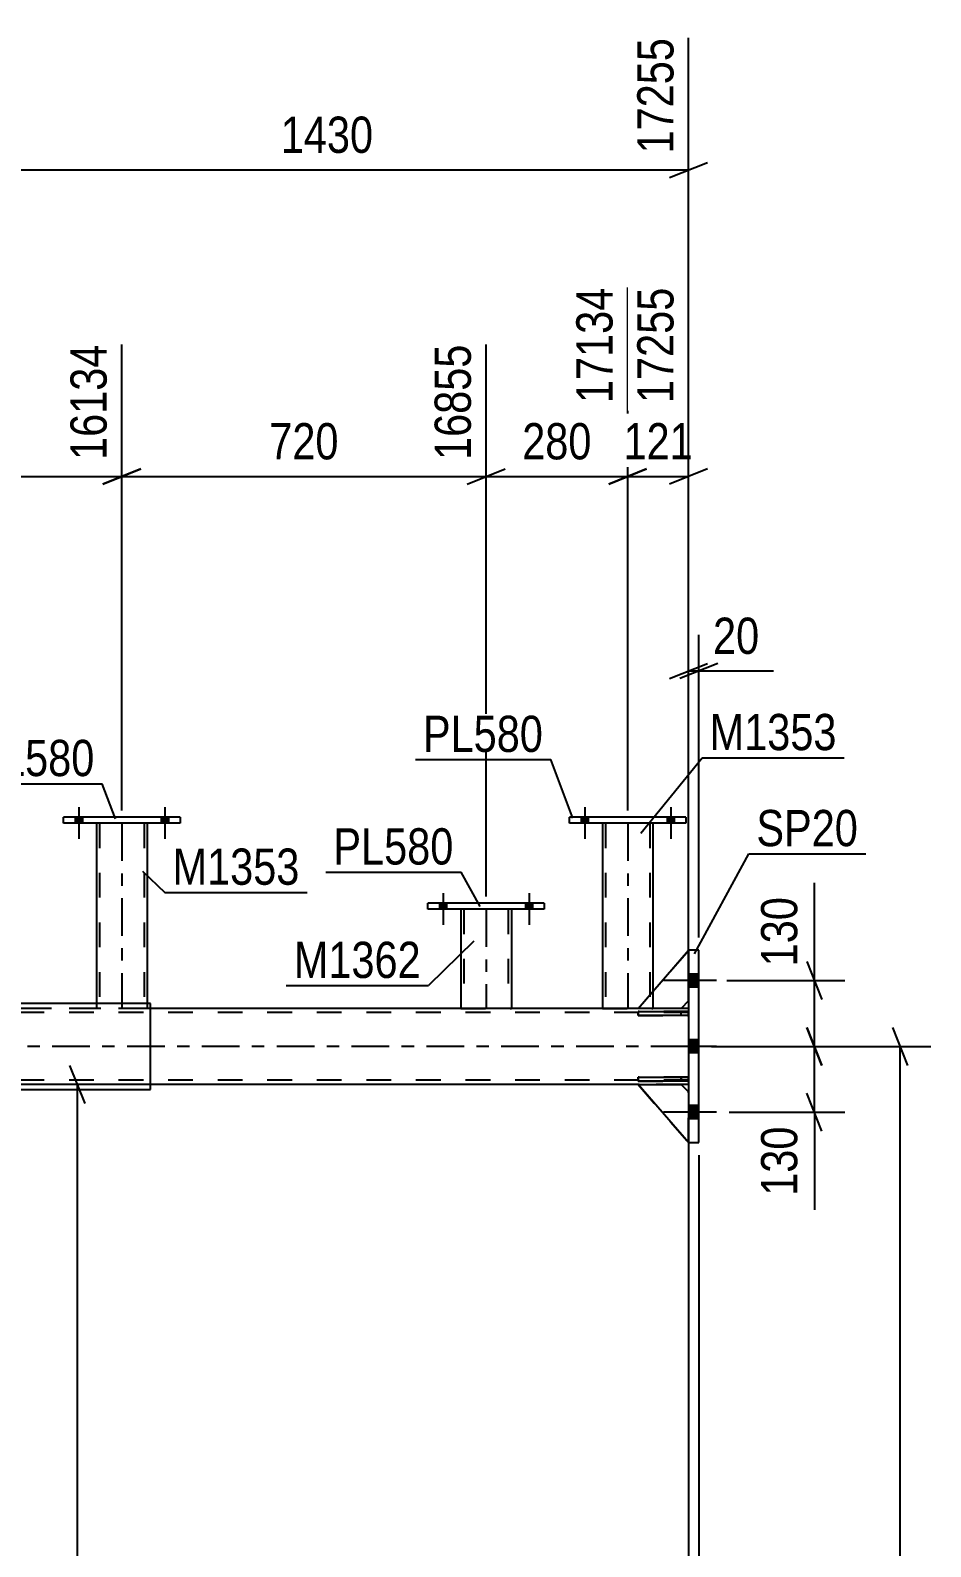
# Model space of a CAD drawing. Header units: millimetres. Extents: x -857 to 332, y -866 to -25.
# Drawn here: x -145.4 to -74.2, y -319.9 to -200 of the extents above; entities that cross this region are included whole.
import ezdxf

# ---------------------------------------------------------------- set-up
doc = ezdxf.new("R2010")
doc.units = ezdxf.units.MM
doc.linetypes.add('DXK_LINE_DOT2', pattern=[3.9198, 1.9599, -1.9599])
doc.linetypes.add('DXK_LINE_DOT3', pattern=[5.9187, 2.979, -0.9799, 0.9799, -0.9799])
doc.styles.add('Arial Narrow', font='ARIALN.TTF', dxfattribs={"height": 0.2})

# ---------------------------------------------------------------- blocks, each defined once
blk = doc.blocks.new('Bolt-570388934-1539 - 1255')
at = {"linetype": 'Continuous'}
for points in [[(-141.3, -262.19), (-141.86, -262.19), (-141.86, -262.67), (-141.3, -262.67)], [(-141.3, -262.19), (-141.86, -262.19), (-141.86, -262.67), (-141.3, -262.67)], [(-134.5, -262.19), (-135.06, -262.19), (-135.06, -262.67), (-134.5, -262.67)], [(-134.5, -262.19), (-135.06, -262.19), (-135.06, -262.67), (-134.5, -262.67)]]:
    blk.add_hatch(color=1, dxfattribs=at).paths.add_polyline_path(points)
at = {"color": 1, "linetype": 'Continuous'}
for p, q in [((-141.86, -262.19), (-141.86, -262.67)), ((-141.86, -262.19), (-141.86, -262.67)), ((-141.58, -261.39), (-141.58, -263.91)), ((-141.58, -261.39), (-141.58, -263.91)), ((-141.3, -262.19), (-141.3, -262.67)), ((-141.3, -262.19), (-141.3, -262.67)), ((-135.06, -262.19), (-135.06, -262.67)), ((-135.06, -262.19), (-135.06, -262.67)), ((-134.78, -261.39), (-134.78, -263.91)), ((-134.78, -261.39), (-134.78, -263.91)), ((-134.5, -262.19), (-134.5, -262.67)), ((-134.5, -262.19), (-134.5, -262.67))]:
    blk.add_line(p, q, dxfattribs=at)
blk = doc.blocks.new('Part-570388934-1694 - 1255')
at = {"color": 7, "linetype": 'DXK_LINE_DOT2'}
for p, q in [((-93.36, -277.55), (-97.36, -277.55)), ((-97.36, -277.55), (-97.36, -277.87)), ((-97.36, -277.87), (-93.36, -277.87)), ((-93.96, -277.87), (-93.96, -277.55)), ((-93.36, -277.87), (-93.36, -277.55))]:
    blk.add_line(p, q, dxfattribs=at)
blk = doc.blocks.new('Part-570388934-1299 - 1255')
at = {"color": 2, "linetype": 'Continuous'}
for p, q in [((-92.56, -272.71), (-93.36, -272.71)), ((-93.36, -272.71), (-93.36, -287.91)), ((-92.56, -287.91), (-92.56, -272.71)), ((-93.36, -287.91), (-92.56, -287.91))]:
    blk.add_line(p, q, dxfattribs=at)
blk = doc.blocks.new('Part-570388934-1565 - 1255')
at = {"color": 2, "linetype": 'Continuous'}
for p, q in [((-97.36, -283.31), (-93.96, -283.31)), ((-93.36, -287.91), (-97.36, -283.31)), ((-93.96, -283.31), (-93.36, -283.91))]:
    blk.add_line(p, q, dxfattribs=at)
at = {"color": 7, "linetype": 'DXK_LINE_DOT2'}
blk.add_line((-93.36, -283.91), (-93.36, -287.91), dxfattribs=at)
blk = doc.blocks.new('Bolt-570388934-1487 - 1255')
at = {"linetype": 'Continuous'}
for points in [[(-112.5, -268.99), (-113.06, -268.99), (-113.06, -269.47), (-112.5, -269.47)], [(-112.5, -268.99), (-113.06, -268.99), (-113.06, -269.47), (-112.5, -269.47)], [(-105.7, -268.99), (-106.26, -268.99), (-106.26, -269.47), (-105.7, -269.47)], [(-105.7, -268.99), (-106.26, -268.99), (-106.26, -269.47), (-105.7, -269.47)]]:
    blk.add_hatch(color=1, dxfattribs=at).paths.add_polyline_path(points)
at = {"color": 1, "linetype": 'Continuous'}
for p, q in [((-112.78, -268.19), (-112.78, -270.71)), ((-112.78, -268.19), (-112.78, -270.71)), ((-105.98, -268.19), (-105.98, -270.71)), ((-105.98, -268.19), (-105.98, -270.71)), ((-113.06, -268.99), (-113.06, -269.47)), ((-113.06, -268.99), (-113.06, -269.47)), ((-112.5, -268.99), (-112.5, -269.47)), ((-112.5, -268.99), (-112.5, -269.47)), ((-106.26, -268.99), (-106.26, -269.47)), ((-106.26, -268.99), (-106.26, -269.47)), ((-105.7, -268.99), (-105.7, -269.47)), ((-105.7, -268.99), (-105.7, -269.47))]:
    blk.add_line(p, q, dxfattribs=at)
blk = doc.blocks.new('Part-570388934-1611 - 1255')
at = {"color": 7, "linetype": 'DXK_LINE_DOT2'}
for p, q in [((-93.36, -282.75), (-97.36, -282.75)), ((-97.36, -282.75), (-97.36, -283.07)), ((-93.96, -282.75), (-93.96, -283.07)), ((-93.36, -283.07), (-93.36, -282.75)), ((-97.36, -283.07), (-93.36, -283.07))]:
    blk.add_line(p, q, dxfattribs=at)
blk = doc.blocks.new('Bolt-570388934-1537 - 1255')
at = {"linetype": 'Continuous'}
for points in [[(-101.3, -262.19), (-101.86, -262.19), (-101.86, -262.67), (-101.3, -262.67)], [(-101.3, -262.19), (-101.86, -262.19), (-101.86, -262.67), (-101.3, -262.67)], [(-94.5, -262.19), (-95.06, -262.19), (-95.06, -262.67), (-94.5, -262.67)], [(-94.5, -262.19), (-95.06, -262.19), (-95.06, -262.67), (-94.5, -262.67)]]:
    blk.add_hatch(color=1, dxfattribs=at).paths.add_polyline_path(points)
at = {"color": 1, "linetype": 'Continuous'}
for p, q in [((-101.86, -262.19), (-101.86, -262.67)), ((-101.86, -262.19), (-101.86, -262.67)), ((-101.58, -261.39), (-101.58, -263.91)), ((-101.58, -261.39), (-101.58, -263.91)), ((-101.3, -262.19), (-101.3, -262.67)), ((-101.3, -262.19), (-101.3, -262.67)), ((-95.06, -262.19), (-95.06, -262.67)), ((-95.06, -262.19), (-95.06, -262.67)), ((-94.78, -261.39), (-94.78, -263.91)), ((-94.78, -261.39), (-94.78, -263.91)), ((-94.5, -262.19), (-94.5, -262.67)), ((-94.5, -262.19), (-94.5, -262.67))]:
    blk.add_line(p, q, dxfattribs=at)
blk = doc.blocks.new('Bolt-570388934-1541 - 1255')
at = {"linetype": 'Continuous'}
for points in [[(-92.56, -275.63), (-92.56, -274.59), (-93.36, -274.59), (-93.36, -275.63)], [(-92.56, -275.63), (-92.56, -274.59), (-93.36, -274.59), (-93.36, -275.63)], [(-92.56, -275.63), (-92.56, -274.59), (-93.36, -274.59), (-93.36, -275.63)], [(-92.56, -280.83), (-92.56, -279.79), (-93.36, -279.79), (-93.36, -280.83)], [(-92.56, -280.83), (-92.56, -279.79), (-93.36, -279.79), (-93.36, -280.83)], [(-92.56, -286.03), (-92.56, -284.99), (-93.36, -284.99), (-93.36, -286.03)], [(-92.56, -286.03), (-92.56, -284.99), (-93.36, -284.99), (-93.36, -286.03)], [(-92.56, -286.03), (-92.56, -284.99), (-93.36, -284.99), (-93.36, -286.03)]]:
    blk.add_hatch(color=1, dxfattribs=at).paths.add_polyline_path(points)
at = {"color": 1, "linetype": 'Continuous'}
for p, q in [((-91.16, -275.11), (-95.36, -275.11)), ((-91.16, -275.11), (-95.36, -275.11)), ((-91.16, -275.11), (-95.36, -275.11)), ((-92.56, -274.59), (-93.36, -274.59)), ((-92.56, -274.59), (-93.36, -274.59)), ((-92.56, -274.59), (-93.36, -274.59)), ((-92.56, -275.63), (-93.36, -275.63)), ((-92.56, -275.63), (-93.36, -275.63)), ((-92.56, -275.63), (-93.36, -275.63)), ((-91.16, -280.31), (-95.36, -280.31)), ((-91.16, -280.31), (-95.36, -280.31)), ((-92.56, -279.79), (-93.36, -279.79)), ((-92.56, -279.79), (-93.36, -279.79)), ((-92.56, -280.83), (-93.36, -280.83)), ((-92.56, -280.83), (-93.36, -280.83)), ((-92.56, -284.99), (-93.36, -284.99)), ((-92.56, -284.99), (-93.36, -284.99)), ((-92.56, -284.99), (-93.36, -284.99)), ((-91.16, -285.51), (-95.36, -285.51)), ((-91.16, -285.51), (-95.36, -285.51)), ((-91.16, -285.51), (-95.36, -285.51)), ((-92.56, -286.03), (-93.36, -286.03)), ((-92.56, -286.03), (-93.36, -286.03)), ((-92.56, -286.03), (-93.36, -286.03))]:
    blk.add_line(p, q, dxfattribs=at)
blk = doc.blocks.new('Part-570388934-1546 - 1255')
at = {"color": 2, "linetype": 'Continuous'}
for p, q in [((-97.36, -277.87), (-97.36, -277.55)), ((-97.36, -277.55), (-93.36, -277.55)), ((-93.36, -277.87), (-97.36, -277.87)), ((-93.36, -277.55), (-93.36, -277.87))]:
    blk.add_line(p, q, dxfattribs=at)
at = {"color": 7, "linetype": 'DXK_LINE_DOT2'}
blk.add_line((-93.96, -277.87), (-93.96, -277.55), dxfattribs=at)
blk = doc.blocks.new('Part-570388934-1566 - 1255')
at = {"color": 7, "linetype": 'DXK_LINE_DOT2'}
for p, q in [((-93.96, -283.31), (-97.36, -283.31)), ((-97.36, -283.31), (-93.36, -287.91)), ((-93.36, -283.91), (-93.96, -283.31)), ((-93.36, -287.91), (-93.36, -283.91))]:
    blk.add_line(p, q, dxfattribs=at)
blk = doc.blocks.new('Part-570388934-1567 - 1255')
at = {"color": 2, "linetype": 'Continuous'}
for p, q in [((-97.36, -277.31), (-93.36, -272.71)), ((-93.36, -276.71), (-93.96, -277.31)), ((-93.96, -277.31), (-97.36, -277.31))]:
    blk.add_line(p, q, dxfattribs=at)
at = {"color": 7, "linetype": 'DXK_LINE_DOT2'}
blk.add_line((-93.36, -276.71), (-93.36, -272.71), dxfattribs=at)
blk = doc.blocks.new('Part-570388934-1568 - 1255')
at = {"color": 7, "linetype": 'DXK_LINE_DOT2'}
for p, q in [((-97.36, -277.31), (-93.36, -272.71)), ((-93.36, -272.71), (-93.36, -276.71)), ((-93.36, -276.71), (-93.96, -277.31)), ((-93.96, -277.31), (-97.36, -277.31))]:
    blk.add_line(p, q, dxfattribs=at)
blk = doc.blocks.new('Part-570388934-1569 - 1255')
at = {"color": 2, "linetype": 'Continuous'}
for p, q in [((-97.36, -283.07), (-97.36, -282.75)), ((-97.36, -282.75), (-93.36, -282.75)), ((-93.36, -282.75), (-93.36, -283.07)), ((-93.36, -283.07), (-97.36, -283.07))]:
    blk.add_line(p, q, dxfattribs=at)
at = {"color": 7, "linetype": 'DXK_LINE_DOT2'}
blk.add_line((-93.96, -283.07), (-93.96, -282.75), dxfattribs=at)
blk = doc.blocks.new('Part-570388934-1585 - 1255')
at = {"color": 2, "linetype": 'Continuous'}
for p, q in [((-111.38, -269.47), (-111.38, -277.31)), ((-107.38, -269.47), (-107.38, -277.31))]:
    blk.add_line(p, q, dxfattribs=at)
at = {"color": 7, "linetype": 'DXK_LINE_DOT2'}
for p, q in [((-107.38, -269.47), (-111.38, -269.47)), ((-111.34, -269.47), (-111.38, -269.47)), ((-111.14, -269.47), (-111.14, -277.31)), ((-107.62, -269.47), (-107.62, -277.31)), ((-111.38, -277.31), (-111.38, -277.31)), ((-111.38, -277.31), (-107.38, -277.31)), ((-107.38, -277.31), (-107.38, -277.31)), ((-107.38, -277.31), (-107.38, -277.31))]:
    blk.add_line(p, q, dxfattribs=at)
at = {"color": 7, "linetype": 'DXK_LINE_DOT3'}
blk.add_line((-109.38, -269.47), (-109.38, -277.31), dxfattribs=at)
blk = doc.blocks.new('Part-570388934-1610 - 1255')
at = {"color": 2, "linetype": 'Continuous'}
for p, q in [((-104.78, -268.99), (-113.98, -268.99)), ((-113.98, -269.47), (-113.98, -268.99)), ((-104.78, -269.47), (-113.98, -269.47)), ((-104.78, -268.99), (-104.78, -269.47))]:
    blk.add_line(p, q, dxfattribs=at)
blk = doc.blocks.new('Part-570388934-1709 - 1255')
at = {"color": 7, "linetype": 'DXK_LINE_DOT2'}
for p, q in [((-93.36, -277.63), (-783.56, -277.63)), ((-93.36, -277.31), (-754.71, -277.31)), ((-135.91, -277.31), (-176.93, -277.31)), ((-93.96, -277.31), (-97.36, -277.31)), ((-93.36, -277.31), (-93.36, -283.31)), ((-93.36, -282.99), (-783.56, -282.99)), ((-93.36, -283.31), (-687.73, -283.31)), ((-135.91, -283.31), (-176.92, -283.31)), ((-93.96, -283.31), (-97.36, -283.31))]:
    blk.add_line(p, q, dxfattribs=at)
at = {"color": 2, "linetype": 'Continuous'}
for p, q in [((-97.36, -277.31), (-135.91, -277.31)), ((-93.36, -277.31), (-93.96, -277.31)), ((-97.36, -283.31), (-135.91, -283.31)), ((-93.36, -283.31), (-93.96, -283.31))]:
    blk.add_line(p, q, dxfattribs=at)
at = {"color": 7, "linetype": 'DXK_LINE_DOT3'}
blk.add_line((-93.36, -280.31), (-783.56, -280.31), dxfattribs=at)
blk = doc.blocks.new('Part-570388934-1895 - 1255')
at = {"color": 2, "linetype": 'Continuous'}
for p, q in [((-93.58, -262.19), (-102.78, -262.19)), ((-102.78, -262.67), (-102.78, -262.19)), ((-93.58, -262.19), (-93.58, -262.67)), ((-93.58, -262.67), (-102.78, -262.67))]:
    blk.add_line(p, q, dxfattribs=at)
blk = doc.blocks.new('Part-570388934-1901 - 1255')
at = {"color": 2, "linetype": 'Continuous'}
for p, q in [((-100.18, -262.67), (-100.18, -277.31)), ((-96.18, -262.67), (-96.18, -275.96))]:
    blk.add_line(p, q, dxfattribs=at)
at = {"color": 7, "linetype": 'DXK_LINE_DOT2'}
for p, q in [((-96.18, -262.67), (-100.18, -262.67)), ((-100.15, -262.67), (-100.18, -262.67)), ((-99.94, -262.67), (-99.94, -277.31)), ((-96.42, -262.67), (-96.42, -277.31)), ((-96.18, -275.96), (-96.18, -277.31)), ((-100.18, -277.31), (-100.18, -277.31)), ((-100.18, -277.31), (-96.18, -277.31)), ((-96.18, -277.31), (-96.18, -277.31))]:
    blk.add_line(p, q, dxfattribs=at)
at = {"color": 7, "linetype": 'DXK_LINE_DOT3'}
blk.add_line((-98.18, -262.67), (-98.18, -277.31), dxfattribs=at)
blk = doc.blocks.new('Part-570388934-1980 - 1255')
at = {"color": 2, "linetype": 'Continuous'}
for p, q in [((-133.58, -262.19), (-142.78, -262.19)), ((-142.78, -262.67), (-142.78, -262.19)), ((-133.58, -262.19), (-133.58, -262.67)), ((-133.58, -262.67), (-142.78, -262.67))]:
    blk.add_line(p, q, dxfattribs=at)
blk = doc.blocks.new('Part-570388934-1985 - 1255')
at = {"color": 2, "linetype": 'Continuous'}
for p, q in [((-140.18, -262.67), (-140.18, -276.91)), ((-136.18, -262.67), (-136.18, -276.91))]:
    blk.add_line(p, q, dxfattribs=at)
at = {"color": 7, "linetype": 'DXK_LINE_DOT2'}
for p, q in [((-136.18, -262.67), (-140.18, -262.67)), ((-140.18, -262.67), (-140.15, -262.67)), ((-139.94, -262.67), (-139.94, -277.31)), ((-136.42, -262.67), (-136.42, -277.31)), ((-140.18, -276.91), (-140.18, -277.31)), ((-136.18, -277.31), (-140.18, -277.31)), ((-136.18, -276.91), (-136.18, -277.31))]:
    blk.add_line(p, q, dxfattribs=at)
at = {"color": 7, "linetype": 'DXK_LINE_DOT3'}
blk.add_line((-138.18, -262.67), (-138.18, -277.31), dxfattribs=at)
blk = doc.blocks.new('Part-570388934-2108 - 1255')
at = {"color": 2, "linetype": 'Continuous'}
for p, q in [((-158.77, -276.91), (-158.77, -277.31)), ((-135.91, -276.91), (-158.77, -276.91)), ((-135.91, -283.71), (-135.91, -276.91)), ((-158.77, -283.31), (-158.77, -283.71)), ((-158.77, -283.71), (-135.91, -283.71))]:
    blk.add_line(p, q, dxfattribs=at)
at = {"color": 7, "linetype": 'DXK_LINE_DOT2'}
blk.add_line((-158.77, -277.31), (-158.77, -283.31), dxfattribs=at)
blk = doc.blocks.new('StraightDimension-570388934-2794 - 1255')
at = {"color": 7, "linetype": 'Continuous'}
for p, q in [((-138.18, -261.67), (-138.18, -224.81)), ((-109.38, -268.47), (-109.38, -224.81)), ((-136.68, -234.65), (-139.68, -235.85)), ((-110.88, -235.85), (-107.88, -234.65)), ((-138.18, -235.25), (-109.38, -235.25))]:
    blk.add_line(p, q, dxfattribs=at)
at = {"color": 0}
blk.add_wipeout([(-120.44, -234.5), (-120.44, -230.3), (-127.12, -230.3), (-127.12, -234.5)], dxfattribs=at)
at = {"color": 3, "style": 'Arial Narrow'}
blk.add_text('720', height=2.863, dxfattribs=at).set_placement((-126.52, -233.9))
at = {"color": 0, "linetype": 'Continuous'}
blk.add_wipeout([(-109.98, -224.21), (-114.18, -224.21), (-114.18, -234.55), (-109.98, -234.55)], dxfattribs=at)
at = {"color": 3, "linetype": 'Continuous', "style": 'Arial Narrow'}
blk.add_text('16855', height=2.863, rotation=90.0002, dxfattribs=at).set_placement((-110.58, -233.95))
blk = doc.blocks.new('StraightDimension-570388934-2509 - 1255')
at = {"color": 7, "linetype": 'Continuous'}
for p, q in [((-84.02, -278.81), (-82.82, -281.81)), ((-91.56, -280.31), (-81.02, -280.31)), ((-83.42, -285.51), (-83.42, -280.31)), ((-82.82, -287.01), (-84.02, -284.01)), ((-90.16, -285.51), (-81.02, -285.51)), ((-83.42, -285.51), (-83.42, -293.24)), ((-83.42, -285.51), (-83.42, -293.24))]:
    blk.add_line(p, q, dxfattribs=at)
at = {"color": 0}
blk.add_wipeout([(-84.17, -286.03), (-88.37, -286.03), (-88.37, -292.72), (-84.17, -292.72)], dxfattribs=at)
at = {"color": 3, "style": 'Arial Narrow'}
blk.add_text('130', height=2.863, rotation=90.0002, dxfattribs=at).set_placement((-84.77, -292.12))
blk = doc.blocks.new('StraightDimension-570388934-3785 - 1255')
at = {"color": 7, "linetype": 'Continuous'}
blk.add_line((-92.56, -288.91), (-92.56, -444.23), dxfattribs=at)
blk = doc.blocks.new('StraightDimension-570388934-2547 - 1255')
at = {"color": 7, "linetype": 'Continuous'}
for p, q in [((-141.08, -284.81), (-142.28, -281.81)), ((-108.59, -283.31), (-144.53, -283.31)), ((-141.68, -402.31), (-141.68, -283.31))]:
    blk.add_line(p, q, dxfattribs=at)
blk = doc.blocks.new('StraightDimension-570388934-2814 - 1255')
at = {"color": 7, "linetype": 'Continuous'}
for p, q in [((-76.02, -281.81), (-77.22, -278.81)), ((-91.56, -280.31), (-74.22, -280.31)), ((-76.62, -405.31), (-76.62, -280.31))]:
    blk.add_line(p, q, dxfattribs=at)
blk = doc.blocks.new('StraightDimension-570388934-2501 - 1255')
at = {"color": 7, "linetype": 'Continuous'}
for p, q in [((-83.42, -275.11), (-83.42, -267.37)), ((-83.42, -275.11), (-83.42, -267.37)), ((-84.02, -273.61), (-82.82, -276.61)), ((-90.35, -275.11), (-81.02, -275.11)), ((-83.42, -280.31), (-83.42, -275.11)), ((-82.82, -281.81), (-84.02, -278.81)), ((-91.56, -280.31), (-81.02, -280.31))]:
    blk.add_line(p, q, dxfattribs=at)
at = {"color": 0}
blk.add_wipeout([(-84.17, -267.9), (-88.37, -267.9), (-88.37, -274.58), (-84.17, -274.58)], dxfattribs=at)
at = {"color": 3, "style": 'Arial Narrow'}
blk.add_text('130', height=2.863, rotation=90.0002, dxfattribs=at).set_placement((-84.77, -273.98))
blk = doc.blocks.new('StraightDimension-570388934-2602 - 1255')
at = {"color": 7, "linetype": 'Continuous'}
for p, q in [((-93.36, -284.31), (-93.36, -336.74)), ((-130.85, -401.31), (-130.85, -331.49)), ((-129.35, -333.74), (-132.35, -334.94)), ((-130.85, -334.34), (-93.36, -334.34)), ((-94.86, -334.94), (-91.86, -333.74))]:
    blk.add_line(p, q, dxfattribs=at)
at = {"color": 0}
blk.add_wipeout([(-108.76, -333.59), (-108.76, -329.39), (-115.45, -329.39), (-115.45, -333.59)], dxfattribs=at)
at = {"color": 3, "style": 'Arial Narrow'}
blk.add_text('937', height=2.863, dxfattribs=at).set_placement((-114.85, -332.99))
blk = doc.blocks.new('StraightDimension-570388934-2788 - 1255')
at = {"color": 7, "linetype": 'Continuous'}
for p, q in [((-160.46, -268.47), (-160.46, -224.81)), ((-138.18, -261.67), (-138.18, -224.81)), ((-158.96, -234.65), (-161.96, -235.85)), ((-139.68, -235.85), (-136.68, -234.65)), ((-160.46, -235.25), (-138.18, -235.25))]:
    blk.add_line(p, q, dxfattribs=at)
at = {"color": 0}
blk.add_wipeout([(-145.98, -234.5), (-145.98, -230.3), (-152.66, -230.3), (-152.66, -234.5)], dxfattribs=at)
at = {"color": 3, "style": 'Arial Narrow'}
blk.add_text('557', height=2.863, dxfattribs=at).set_placement((-152.06, -233.9))
at = {"color": 0, "linetype": 'Continuous'}
blk.add_wipeout([(-138.78, -224.21), (-142.98, -224.21), (-142.98, -234.55), (-138.78, -234.55)], dxfattribs=at)
at = {"color": 3, "linetype": 'Continuous', "style": 'Arial Narrow'}
blk.add_text('16134', height=2.863, rotation=90.0002, dxfattribs=at).set_placement((-139.38, -233.95))
blk = doc.blocks.new('StraightDimension-570388934-2800 - 1255')
at = {"color": 7, "linetype": 'Continuous'}
for p, q in [((-98.18, -261.67), (-98.18, -220.31)), ((-109.38, -268.47), (-109.38, -224.81)), ((-110.88, -235.85), (-107.88, -234.65)), ((-96.68, -234.65), (-99.68, -235.85)), ((-109.38, -235.25), (-98.18, -235.25))]:
    blk.add_line(p, q, dxfattribs=at)
at = {"color": 0}
blk.add_wipeout([(-100.44, -234.5), (-100.44, -230.3), (-107.12, -230.3), (-107.12, -234.5)], dxfattribs=at)
at = {"color": 3, "style": 'Arial Narrow'}
blk.add_text('280', height=2.863, dxfattribs=at).set_placement((-106.52, -233.9))
at = {"color": 0, "linetype": 'Continuous'}
blk.add_wipeout([(-98.78, -219.71), (-102.98, -219.71), (-102.98, -230.05), (-98.78, -230.05)], dxfattribs=at)
at = {"color": 3, "linetype": 'Continuous', "style": 'Arial Narrow'}
blk.add_text('17134', height=2.863, rotation=90.0002, dxfattribs=at).set_placement((-99.38, -229.45))
blk = doc.blocks.new('StraightDimension-570388934-2806 - 1255')
at = {"color": 7, "linetype": 'Continuous'}
for p, q in [((-98.18, -261.67), (-98.18, -220.31)), ((-93.36, -276.31), (-93.36, -220.31)), ((-99.68, -235.85), (-96.68, -234.65)), ((-91.86, -234.65), (-94.86, -235.85)), ((-98.18, -235.25), (-93.36, -235.25))]:
    blk.add_line(p, q, dxfattribs=at)
at = {"color": 0}
blk.add_wipeout([(-92.43, -234.5), (-92.43, -230.3), (-99.11, -230.3), (-99.11, -234.5)], dxfattribs=at)
at = {"color": 3, "style": 'Arial Narrow'}
blk.add_text('121', height=2.863, dxfattribs=at).set_placement((-98.51, -233.9))
at = {"color": 0, "linetype": 'Continuous'}
blk.add_wipeout([(-93.96, -219.71), (-98.16, -219.71), (-98.16, -230.05), (-93.96, -230.05)], dxfattribs=at)
at = {"color": 3, "linetype": 'Continuous', "style": 'Arial Narrow'}
blk.add_text('17255', height=2.863, rotation=90.0002, dxfattribs=at).set_placement((-94.56, -229.45))
blk = doc.blocks.new('StraightDimension-570388934-3169 - 1255')
at = {"color": 7, "linetype": 'Continuous'}
for p, q in [((-150.56, -282.31), (-150.56, -200.58)), ((-93.36, -276.31), (-93.36, -200.58)), ((-149.06, -210.42), (-152.06, -211.62)), ((-94.86, -211.62), (-91.86, -210.42)), ((-150.56, -211.02), (-93.36, -211.02))]:
    blk.add_line(p, q, dxfattribs=at)
at = {"color": 0}
blk.add_wipeout([(-117.7, -210.27), (-117.7, -206.07), (-126.21, -206.07), (-126.21, -210.27)], dxfattribs=at)
at = {"color": 3, "style": 'Arial Narrow'}
blk.add_text('1430', height=2.863, dxfattribs=at).set_placement((-125.61, -209.67))
at = {"color": 0, "linetype": 'Continuous'}
blk.add_wipeout([(-93.96, -199.98), (-98.16, -199.98), (-98.16, -210.32), (-93.96, -210.32)], dxfattribs=at)
at = {"color": 3, "linetype": 'Continuous', "style": 'Arial Narrow'}
blk.add_text('17255', height=2.863, rotation=90.0002, dxfattribs=at).set_placement((-94.56, -209.72))
blk = doc.blocks.new('StraightDimension-570388934-3443 - 1255')
at = {"color": 7, "linetype": 'Continuous'}
for p, q in [((-93.36, -271.71), (-93.36, -247.78)), ((-92.56, -271.71), (-92.56, -247.78)), ((-94.86, -251.23), (-91.86, -250.03)), ((-91.06, -250.03), (-94.06, -251.23)), ((-93.36, -250.63), (-92.56, -250.63)), ((-92.56, -250.63), (-86.65, -250.63)), ((-92.56, -250.63), (-86.65, -250.63))]:
    blk.add_line(p, q, dxfattribs=at)
at = {"color": 0}
blk.add_wipeout([(-87.18, -249.88), (-87.18, -245.68), (-92.03, -245.68), (-92.03, -249.88)], dxfattribs=at)
at = {"color": 3, "style": 'Arial Narrow'}
blk.add_text('20', height=2.863, dxfattribs=at).set_placement((-91.43, -249.28))
blk = doc.blocks.new('Mark-570388934-1295 - 1255')
at = {"color": 30, "linetype": 'Continuous'}
for p, q in [((-92.9, -272.98), (-88.6, -265.08)), ((-88.6, -265.08), (-79.36, -265.08))]:
    blk.add_line(p, q, dxfattribs=at)
at = {"color": 0}
blk.add_wipeout([(-79.96, -264.48), (-79.96, -261.48), (-88, -261.48), (-88, -264.48)], dxfattribs=at)
blk.add_wipeout([(-79.96, -264.48), (-79.96, -261.48), (-88, -261.48), (-88, -264.48)], dxfattribs=at)
at = {"color": 3, "style": 'Arial Narrow'}
blk.add_text('SP20', height=2.863, dxfattribs=at).set_placement((-88, -264.48))
blk = doc.blocks.new('Mark-570388934-1581 - 1255')
at = {"color": 30, "linetype": 'Continuous'}
for p in [(-110.34, -271.99), (-125.18, -275.5)]:
    blk.add_line(p, (-113.93, -275.5), dxfattribs=at)
at = {"color": 0}
blk.add_wipeout([(-114.53, -274.9), (-114.53, -271.9), (-124.58, -271.9), (-124.58, -274.9)], dxfattribs=at)
blk.add_wipeout([(-114.53, -274.9), (-114.53, -271.9), (-124.58, -271.9), (-124.58, -274.9)], dxfattribs=at)
at = {"color": 3, "style": 'Arial Narrow'}
blk.add_text('M1362', height=2.863, dxfattribs=at).set_placement((-124.58, -274.9))
blk = doc.blocks.new('Mark-570388934-1606 - 1255')
at = {"color": 30, "linetype": 'Continuous'}
for p in [(-122.05, -266.53), (-109.85, -269.26)]:
    blk.add_line(p, (-111.34, -266.53), dxfattribs=at)
at = {"color": 0}
blk.add_wipeout([(-111.94, -265.93), (-111.94, -262.93), (-121.45, -262.93), (-121.45, -265.93)], dxfattribs=at)
blk.add_wipeout([(-111.94, -265.93), (-111.94, -262.93), (-121.45, -262.93), (-121.45, -265.93)], dxfattribs=at)
at = {"color": 3, "style": 'Arial Narrow'}
blk.add_text('PL580', height=2.863, dxfattribs=at).set_placement((-121.45, -265.93))
blk = doc.blocks.new('Mark-570388934-1891 - 1255')
at = {"color": 30, "linetype": 'Continuous'}
for p in [(-114.97, -257.63), (-102.52, -262.27)]:
    blk.add_line(p, (-104.26, -257.63), dxfattribs=at)
at = {"color": 0}
blk.add_wipeout([(-104.86, -257.03), (-104.86, -254.03), (-114.37, -254.03), (-114.37, -257.03)], dxfattribs=at)
blk.add_wipeout([(-104.86, -257.03), (-104.86, -254.03), (-114.37, -254.03), (-114.37, -257.03)], dxfattribs=at)
at = {"color": 3, "style": 'Arial Narrow'}
blk.add_text('PL580', height=2.863, dxfattribs=at).set_placement((-114.37, -257.03))
blk = doc.blocks.new('Mark-570388934-1897 - 1255')
at = {"color": 30, "linetype": 'Continuous'}
for p, q in [((-97.13, -263.44), (-92.3, -257.49)), ((-92.3, -257.49), (-81.05, -257.49))]:
    blk.add_line(p, q, dxfattribs=at)
at = {"color": 0}
blk.add_wipeout([(-81.65, -256.89), (-81.65, -253.89), (-91.7, -253.89), (-91.7, -256.89)], dxfattribs=at)
blk.add_wipeout([(-81.65, -256.89), (-81.65, -253.89), (-91.7, -253.89), (-91.7, -256.89)], dxfattribs=at)
at = {"color": 3, "style": 'Arial Narrow'}
blk.add_text('M1353', height=2.863, dxfattribs=at).set_placement((-91.7, -256.89))
blk = doc.blocks.new('Mark-570388934-1976 - 1255')
at = {"color": 30, "linetype": 'Continuous'}
for p in [(-150.44, -259.54), (-138.68, -262.33)]:
    blk.add_line(p, (-139.74, -259.54), dxfattribs=at)
at = {"color": 0}
blk.add_wipeout([(-140.34, -258.94), (-140.34, -255.94), (-149.84, -255.94), (-149.84, -258.94)], dxfattribs=at)
blk.add_wipeout([(-140.34, -258.94), (-140.34, -255.94), (-149.84, -255.94), (-149.84, -258.94)], dxfattribs=at)
at = {"color": 3, "style": 'Arial Narrow'}
blk.add_text('PL580', height=2.863, dxfattribs=at).set_placement((-149.84, -258.94))
blk = doc.blocks.new('Mark-570388934-1981 - 1255')
at = {"color": 30, "linetype": 'Continuous'}
for p, q in [((-136.55, -266.46), (-134.77, -268.13)), ((-134.77, -268.13), (-123.52, -268.13))]:
    blk.add_line(p, q, dxfattribs=at)
at = {"color": 0}
blk.add_wipeout([(-124.12, -267.53), (-124.12, -264.53), (-134.17, -264.53), (-134.17, -267.53)], dxfattribs=at)
blk.add_wipeout([(-124.12, -267.53), (-124.12, -264.53), (-134.17, -264.53), (-134.17, -267.53)], dxfattribs=at)
at = {"color": 3, "style": 'Arial Narrow'}
blk.add_text('M1353', height=2.863, dxfattribs=at).set_placement((-134.17, -267.53))

msp = doc.modelspace()

# ---------------------------------------------------------------- block references
for name in ['Part-570388934-1980 - 1255', 'Bolt-570388934-1539 - 1255', 'Part-570388934-1895 - 1255', 'Bolt-570388934-1537 - 1255', 'Part-570388934-1985 - 1255', 'Part-570388934-1901 - 1255', 'Bolt-570388934-1487 - 1255', 'Part-570388934-1610 - 1255', 'Part-570388934-1585 - 1255', 'Part-570388934-1567 - 1255', 'Part-570388934-1568 - 1255', 'Part-570388934-1299 - 1255', 'Bolt-570388934-1541 - 1255', 'Part-570388934-1709 - 1255', 'Part-570388934-2108 - 1255', 'Part-570388934-1694 - 1255', 'Part-570388934-1546 - 1255', 'Part-570388934-1611 - 1255', 'Part-570388934-1569 - 1255', 'Part-570388934-1565 - 1255', 'Part-570388934-1566 - 1255']:
    msp.add_blockref(name, (0, 0))

# ---------------------------------------------------------------- next in the draw order: block references
for name in ['StraightDimension-570388934-2794 - 1255', 'StraightDimension-570388934-2509 - 1255']:
    msp.add_blockref(name, (0, 0))

# ---------------------------------------------------------------- next in the draw order: block references
for name in ['StraightDimension-570388934-2800 - 1255', 'StraightDimension-570388934-2788 - 1255', 'StraightDimension-570388934-3785 - 1255']:
    msp.add_blockref(name, (0, 0))

# ---------------------------------------------------------------- next in the draw order: block references
msp.add_blockref('StraightDimension-570388934-2547 - 1255', (0, 0))

# ---------------------------------------------------------------- next in the draw order: block references
msp.add_blockref('StraightDimension-570388934-2814 - 1255', (0, 0))

# ---------------------------------------------------------------- next in the draw order: block references
for name in ['StraightDimension-570388934-2501 - 1255', 'StraightDimension-570388934-2602 - 1255']:
    msp.add_blockref(name, (0, 0))

# ---------------------------------------------------------------- next in the draw order: block references
msp.add_blockref('StraightDimension-570388934-2806 - 1255', (0, 0))

# ---------------------------------------------------------------- next in the draw order: block references
msp.add_blockref('StraightDimension-570388934-3169 - 1255', (0, 0))

# ---------------------------------------------------------------- next in the draw order: block references
for name in ['StraightDimension-570388934-3443 - 1255', 'Mark-570388934-1891 - 1255', 'Mark-570388934-1976 - 1255', 'Mark-570388934-1606 - 1255', 'Mark-570388934-1981 - 1255', 'Mark-570388934-1581 - 1255']:
    msp.add_blockref(name, (0, 0))

# ---------------------------------------------------------------- next in the draw order: block references
msp.add_blockref('Mark-570388934-1295 - 1255', (0, 0))

# ---------------------------------------------------------------- next in the draw order: block references
msp.add_blockref('Mark-570388934-1897 - 1255', (0, 0))

doc.saveas('drawing.dxf')
